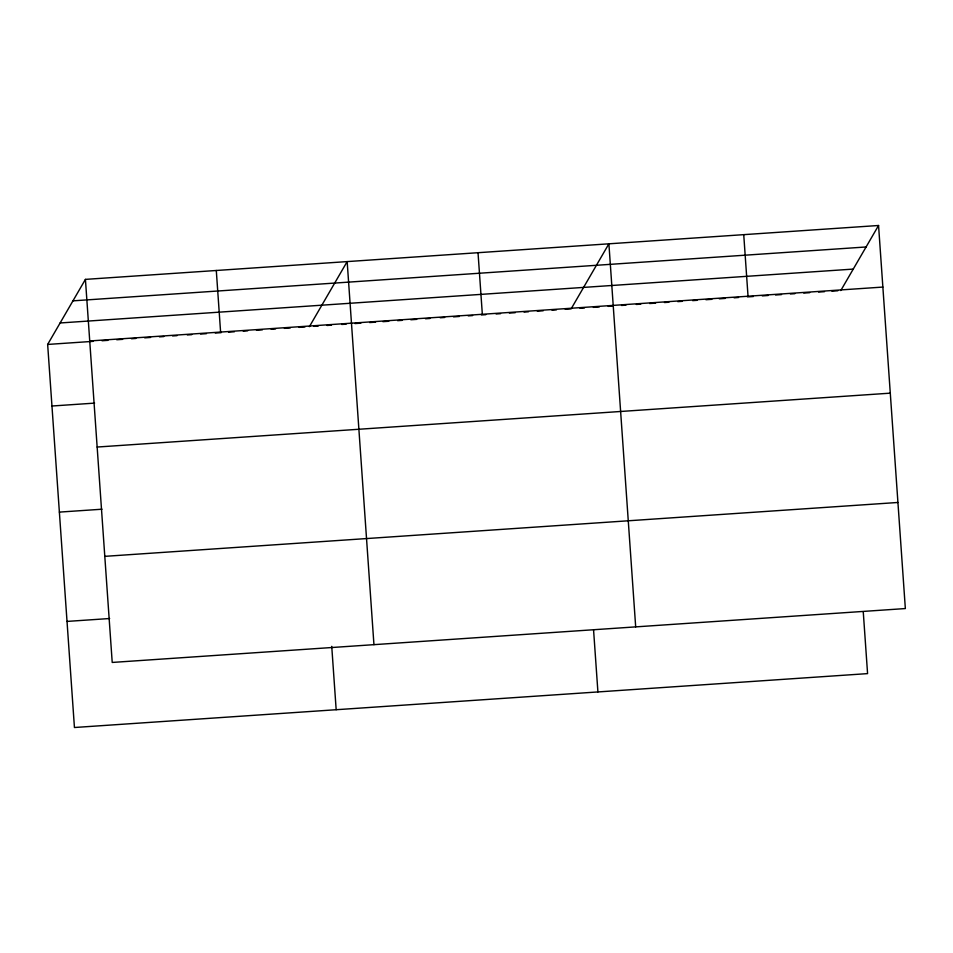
<?xml version="1.0" encoding="UTF-8"?>
<svg xmlns="http://www.w3.org/2000/svg" width="953" height="953" viewBox="0 0 953 953"><rect width="100%" height="100%" fill="white"/><g stroke="black" fill="none" stroke-linecap="round" stroke-linejoin="round"><path stroke-width="1.43" d="M863.251 611.731L867.575 673.616L74.441 727.508L47.65 344.438L85.425 279.384L878.559 225.492L905.35 608.562L112.216 662.442L85.425 279.384M309.391 326.665L347.166 261.599L373.945 644.657M840.784 290.558L878.559 225.492M72.964 300.85L866.098 246.97M60.11 322.972L853.257 269.091M89.725 340.96L882.871 287.067M47.65 344.438L93.239 341.341M102.054 340.745L107.939 340.34M116.754 339.744L122.639 339.351M131.466 338.744L135.874 338.446M144.701 337.85L150.574 337.445M159.401 336.85L163.809 336.552M172.636 335.944L177.044 335.647M187.336 334.956L191.756 334.646M200.571 334.05L206.456 333.657M215.283 333.05L221.156 332.657M228.517 332.156L234.39 331.751M243.218 331.156L247.625 330.858M256.452 330.25L262.337 329.857M271.152 329.261L275.572 328.952M284.387 328.356L290.272 327.963M299.087 327.356L304.972 326.962M313.799 326.355L318.207 326.057M327.034 325.461L331.441 325.164M341.734 324.461L346.142 324.163M354.969 323.567L360.853 323.162M369.669 322.567L375.553 322.162M382.903 321.661L388.788 321.268M397.615 320.661L402.023 320.363M410.85 319.767L416.723 319.362M425.55 318.767L429.958 318.469M440.25 317.766L444.67 317.468M453.485 316.873L459.37 316.467M468.197 315.872L472.605 315.574M481.42 314.966L485.839 314.669M496.132 313.978L500.539 313.668M509.367 313.072L515.239 312.679M524.067 312.072L528.474 311.774M537.301 311.178L543.186 310.773M552.001 310.178L556.421 309.88M565.236 309.272L571.121 308.879L608.896 243.813L635.687 626.883M580.008 308.272L584.451 307.974M593.35 307.366L599.27 306.961M608.169 306.366L612.612 306.056M621.499 305.46L625.942 305.151M636.318 304.448L640.761 304.15M649.648 303.542L655.581 303.137M664.467 302.542L668.911 302.232M677.797 301.636L682.253 301.327M692.617 300.624L697.06 300.326M705.959 299.718L711.879 299.313M719.289 298.813L725.221 298.408M734.108 297.801L738.551 297.503M747.438 296.895L753.37 296.502M762.257 295.895L768.189 295.49M775.599 294.989L781.52 294.584M790.406 293.977L794.862 293.679M803.748 293.071L809.669 292.678M818.567 292.071L824.488 291.666M831.898 291.165L837.83 290.76M51.95 406.014L94.597 403.119M97.146 447.04L890.293 393.16M59.372 512.106L102.019 509.212M104.794 556.349L897.929 502.469M67.02 621.416L109.655 618.521M743.733 234.652L748.034 296.228M593.576 630.052L597.912 691.938M478.025 252.712L482.337 314.287M331.739 646.36L336.171 709.723M216.295 270.485L220.596 332.061"/></g></svg>
